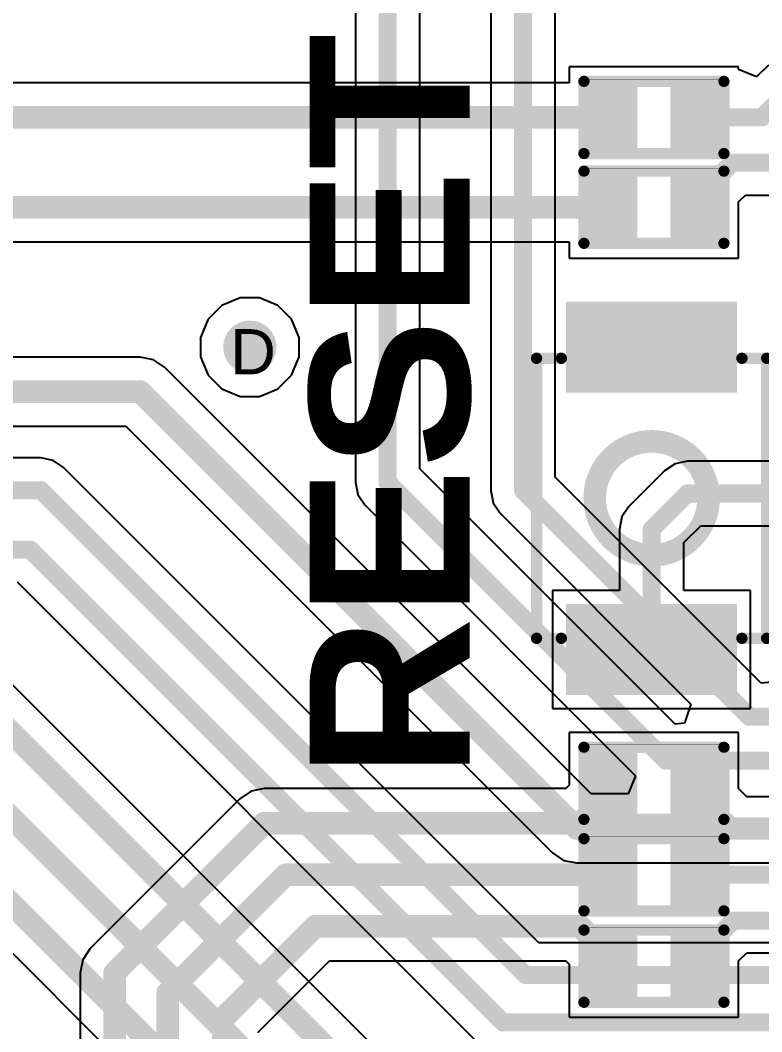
# Model space of a CAD drawing. Header units: inches. Extents: x -11 to 5428, y 0 to 5423.
# Drawn here: x 122.21 to 130.55, y 42.28 to 53.66 of the extents above; entities that cross this region are included whole.
import ezdxf

# ---------------------------------------------------------------- set-up
doc = ezdxf.new("R2010")
doc.units = ezdxf.units.IN
for name, color, linetype in [('Bottom Layer', 5, 'Continuous'), ('Drill Drawing', 1, 'Continuous'), ('GND', 16, 'Continuous'), ('PWR', 76, 'Continuous'), ('Top Layer', 1, 'Continuous'), ('Top Overlay', 2, 'Continuous'), ('Top Paste', 8, 'Continuous'), ('Top Solder', 216, 'Continuous'), ('Via Holes', 16, 'Continuous')]:
    doc.layers.add(name, color=color, linetype=linetype)
doc.styles.add('Arial', font='', dxfattribs={"height": 0.2})
doc.styles.add('Arial_Bold', font='', dxfattribs={"height": 0.2})
doc.styles.get('Arial').set_extended_font_data('Arial')
doc.styles.get('Arial_Bold').set_extended_font_data('Arial', bold=True)

# ---------------------------------------------------------------- blocks, each defined once
blk = doc.blocks.new('R___0402_424')
at = {"layer": 'Top Layer'}
for points in [[(-0.698, -0.318), (-0.698, 0.317), (-0.241, 0.317), (-0.241, -0.318)], [(0.241, -0.318), (0.241, 0.317), (0.699, 0.317), (0.699, -0.318)]]:
    blk.add_hatch(color=1, dxfattribs=at).paths.add_polyline_path(points)
at = {"layer": 'Top Paste'}
for points in [[(-0.698, -0.318), (-0.698, 0.317), (-0.241, 0.317), (-0.241, -0.318)], [(0.241, -0.318), (0.241, 0.317), (0.699, 0.317), (0.699, -0.318)]]:
    blk.add_hatch(color=8, dxfattribs=at).paths.add_polyline_path(points)
at = {"layer": 'Top Solder'}
for points in [[(-0.753, -0.373), (-0.753, 0.372), (-0.186, 0.372), (-0.186, -0.373)], [(0.186, -0.373), (0.186, 0.372), (0.754, 0.372), (0.754, -0.373)]]:
    blk.add_hatch(color=216, dxfattribs=at).paths.add_polyline_path(points)
at = {"layer": 'Top Overlay'}
for points in [[(0.787, 0.406, 0.127, 0.127, 0), (-0.787, 0.406, 0.127, 0.127, 0)], [(-0.787, 0.406, 0.127, 0.127, 0), (-0.787, -0.406, 0.127, 0.127, 0)], [(0.787, 0.406, 0.127, 0.127, 0), (0.787, -0.406, 0.127, 0.127, 0)], [(0.787, -0.406, 0.127, 0.127, 0), (-0.787, -0.406, 0.127, 0.127, 0)], [(0.813, -0.432, 0.00323, 0.00323, 0), (-0.813, -0.432, 0.00323, 0.00323, 0)]]:
    blk.add_lwpolyline(points, format="xyseb", dxfattribs=at)
for points in [[(-0.819, 0.406, 0.0635, 0.0635, 1), (-0.756, 0.406, 0.0635, 0.0635, 1)], [(-0.819, 0.406, 0.0635, 0.0635, 1), (-0.756, 0.406, 0.0635, 0.0635, 1)], [(0.756, 0.406, 0.0635, 0.0635, 1), (0.819, 0.406, 0.0635, 0.0635, 1)], [(0.756, 0.406, 0.0635, 0.0635, 1), (0.819, 0.406, 0.0635, 0.0635, 1)], [(-0.819, -0.406, 0.0635, 0.0635, 1), (-0.756, -0.406, 0.0635, 0.0635, 1)], [(-0.819, -0.406, 0.0635, 0.0635, 1), (-0.756, -0.406, 0.0635, 0.0635, 1)], [(-0.814, -0.432, 0.00161, 0.00161, 1), (-0.812, -0.432, 0.00161, 0.00161, 1)], [(0.756, -0.406, 0.0635, 0.0635, 1), (0.819, -0.406, 0.0635, 0.0635, 1)], [(0.756, -0.406, 0.0635, 0.0635, 1), (0.819, -0.406, 0.0635, 0.0635, 1)], [(0.812, -0.432, 0.00161, 0.00161, 1), (0.814, -0.432, 0.00161, 0.00161, 1)]]:
    blk.add_lwpolyline(points, format="xyseb", close=True, dxfattribs=at)
blk = doc.blocks.new('R___0402_426')
at = {"layer": 'Top Layer'}
for points in [[(-0.698, -0.318), (-0.698, 0.317), (-0.241, 0.317), (-0.241, -0.318)], [(0.241, -0.318), (0.241, 0.317), (0.699, 0.317), (0.699, -0.318)]]:
    blk.add_hatch(color=1, dxfattribs=at).paths.add_polyline_path(points)
at = {"layer": 'Top Paste'}
for points in [[(-0.698, -0.318), (-0.698, 0.317), (-0.241, 0.317), (-0.241, -0.318)], [(0.241, -0.318), (0.241, 0.317), (0.699, 0.317), (0.699, -0.318)]]:
    blk.add_hatch(color=8, dxfattribs=at).paths.add_polyline_path(points)
at = {"layer": 'Top Solder'}
for points in [[(-0.753, -0.373), (-0.753, 0.372), (-0.186, 0.372), (-0.186, -0.373)], [(0.186, -0.373), (0.186, 0.372), (0.754, 0.372), (0.754, -0.373)]]:
    blk.add_hatch(color=216, dxfattribs=at).paths.add_polyline_path(points)
at = {"layer": 'Top Overlay'}
for points in [[(0.787, 0.406, 0.127, 0.127, 0), (-0.787, 0.406, 0.127, 0.127, 0)], [(-0.787, 0.406, 0.127, 0.127, 0), (-0.787, -0.406, 0.127, 0.127, 0)], [(0.787, 0.406, 0.127, 0.127, 0), (0.787, -0.406, 0.127, 0.127, 0)], [(0.787, -0.406, 0.127, 0.127, 0), (-0.787, -0.406, 0.127, 0.127, 0)], [(0.813, -0.432, 0.00323, 0.00323, 0), (-0.813, -0.432, 0.00323, 0.00323, 0)]]:
    blk.add_lwpolyline(points, format="xyseb", dxfattribs=at)
for points in [[(-0.819, 0.406, 0.0635, 0.0635, 1), (-0.756, 0.406, 0.0635, 0.0635, 1)], [(-0.819, 0.406, 0.0635, 0.0635, 1), (-0.756, 0.406, 0.0635, 0.0635, 1)], [(0.756, 0.406, 0.0635, 0.0635, 1), (0.819, 0.406, 0.0635, 0.0635, 1)], [(0.756, 0.406, 0.0635, 0.0635, 1), (0.819, 0.406, 0.0635, 0.0635, 1)], [(-0.819, -0.406, 0.0635, 0.0635, 1), (-0.756, -0.406, 0.0635, 0.0635, 1)], [(-0.819, -0.406, 0.0635, 0.0635, 1), (-0.756, -0.406, 0.0635, 0.0635, 1)], [(-0.814, -0.432, 0.00161, 0.00161, 1), (-0.812, -0.432, 0.00161, 0.00161, 1)], [(0.756, -0.406, 0.0635, 0.0635, 1), (0.819, -0.406, 0.0635, 0.0635, 1)], [(0.756, -0.406, 0.0635, 0.0635, 1), (0.819, -0.406, 0.0635, 0.0635, 1)], [(0.812, -0.432, 0.00161, 0.00161, 1), (0.814, -0.432, 0.00161, 0.00161, 1)]]:
    blk.add_lwpolyline(points, format="xyseb", close=True, dxfattribs=at)
blk = doc.blocks.new('R___0402_428')
at = {"layer": 'Top Layer'}
for points in [[(-0.698, -0.318), (-0.698, 0.317), (-0.241, 0.317), (-0.241, -0.318)], [(0.241, -0.318), (0.241, 0.317), (0.699, 0.317), (0.699, -0.318)]]:
    blk.add_hatch(color=1, dxfattribs=at).paths.add_polyline_path(points)
at = {"layer": 'Top Paste'}
for points in [[(-0.698, -0.318), (-0.698, 0.317), (-0.241, 0.317), (-0.241, -0.318)], [(0.241, -0.318), (0.241, 0.317), (0.699, 0.317), (0.699, -0.318)]]:
    blk.add_hatch(color=8, dxfattribs=at).paths.add_polyline_path(points)
at = {"layer": 'Top Solder'}
for points in [[(-0.753, -0.373), (-0.753, 0.372), (-0.186, 0.372), (-0.186, -0.373)], [(0.186, -0.373), (0.186, 0.372), (0.754, 0.372), (0.754, -0.373)]]:
    blk.add_hatch(color=216, dxfattribs=at).paths.add_polyline_path(points)
at = {"layer": 'Top Overlay'}
for points in [[(0.787, 0.406, 0.127, 0.127, 0), (-0.787, 0.406, 0.127, 0.127, 0)], [(-0.787, 0.406, 0.127, 0.127, 0), (-0.787, -0.406, 0.127, 0.127, 0)], [(0.787, 0.406, 0.127, 0.127, 0), (0.787, -0.406, 0.127, 0.127, 0)], [(0.787, -0.406, 0.127, 0.127, 0), (-0.787, -0.406, 0.127, 0.127, 0)], [(0.813, -0.432, 0.00323, 0.00323, 0), (-0.813, -0.432, 0.00323, 0.00323, 0)]]:
    blk.add_lwpolyline(points, format="xyseb", dxfattribs=at)
for points in [[(-0.819, 0.406, 0.0635, 0.0635, 1), (-0.756, 0.406, 0.0635, 0.0635, 1)], [(-0.819, 0.406, 0.0635, 0.0635, 1), (-0.756, 0.406, 0.0635, 0.0635, 1)], [(0.756, 0.406, 0.0635, 0.0635, 1), (0.819, 0.406, 0.0635, 0.0635, 1)], [(0.756, 0.406, 0.0635, 0.0635, 1), (0.819, 0.406, 0.0635, 0.0635, 1)], [(-0.819, -0.406, 0.0635, 0.0635, 1), (-0.756, -0.406, 0.0635, 0.0635, 1)], [(-0.819, -0.406, 0.0635, 0.0635, 1), (-0.756, -0.406, 0.0635, 0.0635, 1)], [(-0.814, -0.432, 0.00161, 0.00161, 1), (-0.812, -0.432, 0.00161, 0.00161, 1)], [(0.756, -0.406, 0.0635, 0.0635, 1), (0.819, -0.406, 0.0635, 0.0635, 1)], [(0.756, -0.406, 0.0635, 0.0635, 1), (0.819, -0.406, 0.0635, 0.0635, 1)], [(0.812, -0.432, 0.00161, 0.00161, 1), (0.814, -0.432, 0.00161, 0.00161, 1)]]:
    blk.add_lwpolyline(points, format="xyseb", close=True, dxfattribs=at)
blk = doc.blocks.new('R___0402_452')
at = {"layer": 'Top Layer'}
for points in [[(-0.698, -0.318), (-0.698, 0.317), (-0.241, 0.317), (-0.241, -0.318)], [(0.241, -0.318), (0.241, 0.317), (0.699, 0.317), (0.699, -0.318)]]:
    blk.add_hatch(color=1, dxfattribs=at).paths.add_polyline_path(points)
at = {"layer": 'Top Paste'}
for points in [[(-0.698, -0.318), (-0.698, 0.317), (-0.241, 0.317), (-0.241, -0.318)], [(0.241, -0.318), (0.241, 0.317), (0.699, 0.317), (0.699, -0.318)]]:
    blk.add_hatch(color=8, dxfattribs=at).paths.add_polyline_path(points)
at = {"layer": 'Top Solder'}
for points in [[(-0.753, -0.373), (-0.753, 0.372), (-0.186, 0.372), (-0.186, -0.373)], [(0.186, -0.373), (0.186, 0.372), (0.754, 0.372), (0.754, -0.373)]]:
    blk.add_hatch(color=216, dxfattribs=at).paths.add_polyline_path(points)
at = {"layer": 'Top Overlay'}
for points in [[(0.787, 0.406, 0.127, 0.127, 0), (-0.787, 0.406, 0.127, 0.127, 0)], [(-0.787, 0.406, 0.127, 0.127, 0), (-0.787, -0.406, 0.127, 0.127, 0)], [(0.787, 0.406, 0.127, 0.127, 0), (0.787, -0.406, 0.127, 0.127, 0)], [(0.787, -0.406, 0.127, 0.127, 0), (-0.787, -0.406, 0.127, 0.127, 0)], [(0.813, -0.432, 0.00323, 0.00323, 0), (-0.813, -0.432, 0.00323, 0.00323, 0)]]:
    blk.add_lwpolyline(points, format="xyseb", dxfattribs=at)
for points in [[(-0.819, 0.406, 0.0635, 0.0635, 1), (-0.756, 0.406, 0.0635, 0.0635, 1)], [(-0.819, 0.406, 0.0635, 0.0635, 1), (-0.756, 0.406, 0.0635, 0.0635, 1)], [(0.756, 0.406, 0.0635, 0.0635, 1), (0.819, 0.406, 0.0635, 0.0635, 1)], [(0.756, 0.406, 0.0635, 0.0635, 1), (0.819, 0.406, 0.0635, 0.0635, 1)], [(-0.819, -0.406, 0.0635, 0.0635, 1), (-0.756, -0.406, 0.0635, 0.0635, 1)], [(-0.819, -0.406, 0.0635, 0.0635, 1), (-0.756, -0.406, 0.0635, 0.0635, 1)], [(-0.814, -0.432, 0.00161, 0.00161, 1), (-0.812, -0.432, 0.00161, 0.00161, 1)], [(0.756, -0.406, 0.0635, 0.0635, 1), (0.819, -0.406, 0.0635, 0.0635, 1)], [(0.756, -0.406, 0.0635, 0.0635, 1), (0.819, -0.406, 0.0635, 0.0635, 1)], [(0.812, -0.432, 0.00161, 0.00161, 1), (0.814, -0.432, 0.00161, 0.00161, 1)]]:
    blk.add_lwpolyline(points, format="xyseb", close=True, dxfattribs=at)
blk = doc.blocks.new('R___0402_504')
at = {"layer": 'Top Layer'}
for points in [[(-0.698, -0.317), (-0.698, 0.318), (-0.241, 0.318), (-0.241, -0.317)], [(0.241, -0.317), (0.241, 0.318), (0.699, 0.318), (0.699, -0.317)]]:
    blk.add_hatch(color=1, dxfattribs=at).paths.add_polyline_path(points)
at = {"layer": 'Top Paste'}
for points in [[(-0.698, -0.317), (-0.698, 0.318), (-0.241, 0.318), (-0.241, -0.317)], [(0.241, -0.317), (0.241, 0.318), (0.699, 0.318), (0.699, -0.317)]]:
    blk.add_hatch(color=8, dxfattribs=at).paths.add_polyline_path(points)
at = {"layer": 'Top Solder'}
for points in [[(-0.753, -0.372), (-0.753, 0.373), (-0.186, 0.373), (-0.186, -0.372)], [(0.186, -0.372), (0.186, 0.373), (0.754, 0.373), (0.754, -0.372)]]:
    blk.add_hatch(color=216, dxfattribs=at).paths.add_polyline_path(points)
at = {"layer": 'Top Overlay'}
for points in [[(0.787, 0.406, 0.127, 0.127, 0), (-0.787, 0.406, 0.127, 0.127, 0)], [(-0.787, 0.406, 0.127, 0.127, 0), (-0.787, -0.406, 0.127, 0.127, 0)], [(0.787, 0.406, 0.127, 0.127, 0), (0.787, -0.406, 0.127, 0.127, 0)], [(0.787, -0.406, 0.127, 0.127, 0), (-0.787, -0.406, 0.127, 0.127, 0)], [(0.813, -0.432, 0.00323, 0.00323, 0), (-0.813, -0.432, 0.00323, 0.00323, 0)]]:
    blk.add_lwpolyline(points, format="xyseb", dxfattribs=at)
for points in [[(-0.819, 0.406, 0.0635, 0.0635, 1), (-0.756, 0.406, 0.0635, 0.0635, 1)], [(-0.819, 0.406, 0.0635, 0.0635, 1), (-0.756, 0.406, 0.0635, 0.0635, 1)], [(0.756, 0.406, 0.0635, 0.0635, 1), (0.819, 0.406, 0.0635, 0.0635, 1)], [(0.756, 0.406, 0.0635, 0.0635, 1), (0.819, 0.406, 0.0635, 0.0635, 1)], [(-0.819, -0.406, 0.0635, 0.0635, 1), (-0.756, -0.406, 0.0635, 0.0635, 1)], [(-0.819, -0.406, 0.0635, 0.0635, 1), (-0.756, -0.406, 0.0635, 0.0635, 1)], [(-0.814, -0.432, 0.00161, 0.00161, 1), (-0.812, -0.432, 0.00161, 0.00161, 1)], [(0.756, -0.406, 0.0635, 0.0635, 1), (0.819, -0.406, 0.0635, 0.0635, 1)], [(0.756, -0.406, 0.0635, 0.0635, 1), (0.819, -0.406, 0.0635, 0.0635, 1)], [(0.812, -0.432, 0.00161, 0.00161, 1), (0.814, -0.432, 0.00161, 0.00161, 1)]]:
    blk.add_lwpolyline(points, format="xyseb", close=True, dxfattribs=at)
blk = doc.blocks.new('B3U_1000P_512')
at = {"layer": 'Top Layer'}
for points in [[(-2.11, 0.86), (-1.29, 0.86), (-1.29, -0.86), (-2.11, -0.86)], [(1.29, 0.86), (2.11, 0.86), (2.11, -0.86), (1.29, -0.86)]]:
    blk.add_hatch(color=1, dxfattribs=at).paths.add_polyline_path(points)
at = {"layer": 'Top Paste'}
for points in [[(-2.11, 0.86), (-1.29, 0.86), (-1.29, -0.86), (-2.11, -0.86)], [(1.29, 0.86), (2.11, 0.86), (2.11, -0.86), (1.29, -0.86)]]:
    blk.add_hatch(color=8, dxfattribs=at).paths.add_polyline_path(points)
at = {"layer": 'Top Solder'}
for points in [[(-2.212, 0.962), (-1.188, 0.962), (-1.188, -0.962), (-2.212, -0.962)], [(1.188, 0.962), (2.212, 0.962), (2.212, -0.962), (1.188, -0.962)]]:
    blk.add_hatch(color=216, dxfattribs=at).paths.add_polyline_path(points)
at = {"layer": 'Top Overlay'}
for points in [[(-1.575, 1.295, 0.127, 0.127, 0), (1.575, 1.295, 0.127, 0.127, 0)], [(-1.575, 1.295, 0.127, 0.127, 0), (-1.575, 1.016, 0.127, 0.127, 0)], [(1.575, 1.295, 0.127, 0.127, 0), (1.575, 1.016, 0.127, 0.127, 0)], [(-1.575, -1.016, 0.127, 0.127, 0), (-1.575, -1.295, 0.127, 0.127, 0)], [(1.575, -1.016, 0.127, 0.127, 0), (1.575, -1.295, 0.127, 0.127, 0)], [(-1.575, -1.295, 0.127, 0.127, 0), (1.575, -1.295, 0.127, 0.127, 0)]]:
    blk.add_lwpolyline(points, format="xyseb", dxfattribs=at)
for points in [[(-1.607, 1.295, 0.0635, 0.0635, 1), (-1.543, 1.295, 0.0635, 0.0635, 1)], [(-1.607, 1.295, 0.0635, 0.0635, 1), (-1.543, 1.295, 0.0635, 0.0635, 1)], [(1.543, 1.295, 0.0635, 0.0635, 1), (1.607, 1.295, 0.0635, 0.0635, 1)], [(1.543, 1.295, 0.0635, 0.0635, 1), (1.607, 1.295, 0.0635, 0.0635, 1)], [(-1.607, 1.016, 0.0635, 0.0635, 1), (-1.543, 1.016, 0.0635, 0.0635, 1)], [(1.543, 1.016, 0.0635, 0.0635, 1), (1.607, 1.016, 0.0635, 0.0635, 1)], [(0.641, 0, 0.254, 0.254, 1), (-0.641, 0, 0.254, 0.254, 1)], [(-0.705, 0, 0.127, 0.127, 1), (-0.578, 0, 0.127, 0.127, 1)], [(0.578, 0, 0.127, 0.127, 1), (0.705, 0, 0.127, 0.127, 1)], [(-1.607, -1.016, 0.0635, 0.0635, 1), (-1.543, -1.016, 0.0635, 0.0635, 1)], [(1.543, -1.016, 0.0635, 0.0635, 1), (1.607, -1.016, 0.0635, 0.0635, 1)], [(-1.607, -1.295, 0.0635, 0.0635, 1), (-1.543, -1.295, 0.0635, 0.0635, 1)], [(-1.607, -1.295, 0.0635, 0.0635, 1), (-1.543, -1.295, 0.0635, 0.0635, 1)], [(1.543, -1.295, 0.0635, 0.0635, 1), (1.607, -1.295, 0.0635, 0.0635, 1)], [(1.543, -1.295, 0.0635, 0.0635, 1), (1.607, -1.295, 0.0635, 0.0635, 1)]]:
    blk.add_lwpolyline(points, format="xyseb", close=True, dxfattribs=at)

msp = doc.modelspace()

# ---------------------------------------------------------------- hatches: boundary and pattern name
at = {"layer": 'Bottom Layer'}
h = msp.add_hatch(color=5, dxfattribs=at)
edge = h.paths.add_edge_path()
edge.add_arc((124.79, 49.98), 0.3, 0, 360)
at = {"layer": 'GND'}
h = msp.add_hatch(color=16, dxfattribs=at)
edge = h.paths.add_edge_path()
edge.add_arc((124.79, 49.98), 0.3, 0, 360)
at = {"layer": 'PWR'}
h = msp.add_hatch(color=76, dxfattribs=at)
edge = h.paths.add_edge_path()
edge.add_arc((124.79, 49.98), 0.3, 0, 360)
at = {"layer": 'Top Layer'}
h = msp.add_hatch(color=1, dxfattribs=at)
edge = h.paths.add_edge_path()
edge.add_arc((124.79, 49.98), 0.3, 0, 360)
at = {"layer": 'Via Holes'}
h = msp.add_hatch(color=7, dxfattribs=at)
edge = h.paths.add_edge_path()
edge.add_arc((124.79, 49.98), 0.15, 0, 360)

# ---------------------------------------------------------------- linework, layer by layer
at = {"layer": 'Bottom Layer'}
for p, q in [((125.977, 55.179), (125.977, 48.461)), ((126.702, 48.611), (126.702, 55.179)), ((127.502, 55.179), (127.502, 48.368)), ((128.227, 48.518), (128.227, 55.179)), ((123.557, 49.868), (115.584, 49.868)), ((123.705, 49.838), (123.557, 49.868)), ((123.831, 49.754), (123.705, 49.838)), ((128.631, 44.955), (123.831, 49.754)), ((115.584, 49.091), (123.396, 49.091)), ((123.396, 49.091), (128.195, 44.291)), ((122.439, 48.734), (115.328, 48.734)), ((122.578, 48.706), (122.439, 48.734)), ((122.439, 48.734), (122.439, 48.734)), ((122.695, 48.628), (122.578, 48.706)), ((128.043, 43.28), (122.695, 48.628)), ((129.576, 45.738), (126.702, 48.611)), ((130.545, 46.2), (128.227, 48.518)), ((125.977, 48.461), (125.977, 48.461)), ((125.977, 48.461), (126.005, 48.323)), ((127.502, 48.368), (127.502, 48.368)), ((127.502, 48.368), (127.529, 48.229)), ((126.005, 48.323), (126.083, 48.205)), ((126.083, 48.205), (129.13, 45.158)), ((127.529, 48.229), (127.608, 48.111)), ((127.608, 48.111), (129.754, 45.966)), ((122.171, 47.339), (127.382, 42.128)), ((128.544, 39.758), (121.991, 46.311)), ((130.737, 46.218), (130.545, 46.2)), ((129.754, 45.966), (129.681, 45.751)), ((129.681, 45.751), (129.576, 45.738)), ((129.13, 45.158), (129.046, 44.955)), ((129.046, 44.955), (128.631, 44.955)), ((128.195, 44.291), (128.321, 44.207)), ((121.041, 44.239), (127.378, 37.902)), ((128.321, 44.207), (128.47, 44.178)), ((128.47, 44.178), (138.242, 44.178)), ((139.745, 43.28), (128.043, 43.28))]:
    msp.add_line(p, q, dxfattribs=at)
for points in [[(126.34, 48.461, 0.203, 0.203, 0), (126.34, 55.6, 0.203, 0.203, 0)], [(127.864, 48.368, 0.203, 0.203, 0), (127.864, 55.6, 0.203, 0.203, 0)], [(115.189, 49.479, 0.254, 0.254, 0), (123.557, 49.479, 0.254, 0.254, 0)], [(123.557, 49.479, 0.254, 0.254, 0), (128.47, 44.566, 0.254, 0.254, 0)], [(109.89, 48.371, 0.203, 0.203, 0), (122.439, 48.371, 0.203, 0.203, 0)], [(122.439, 48.371, 0.203, 0.203, 0), (127.893, 42.917, 0.203, 0.203, 0)], [(126.34, 48.461, 0.203, 0.203, 0), (129.473, 45.328, 0.203, 0.203, 0)], [(127.864, 48.368, 0.203, 0.203, 0), (130.411, 45.822, 0.203, 0.203, 0)], [(113.03, 47.701, 0.203, 0.203, 0), (122.321, 47.701, 0.203, 0.203, 0)], [(122.321, 47.701, 0.203, 0.203, 0), (127.639, 42.384, 0.203, 0.203, 0)], [(121.716, 46.037, 0.254, 0.254, 0), (128.383, 39.37, 0.254, 0.254, 0)], [(130.411, 45.822, 0.203, 0.203, 0), (137.574, 45.822, 0.203, 0.203, 0)], [(121.483, 45.314, 0.254, 0.254, 0), (128.03, 38.767, 0.254, 0.254, 0)], [(129.473, 45.328, 0.203, 0.203, 0), (137.777, 45.328, 0.203, 0.203, 0)], [(121.201, 44.628, 0.254, 0.254, 0), (127.652, 38.177, 0.254, 0.254, 0)], [(128.47, 44.566, 0.254, 0.254, 0), (138.242, 44.566, 0.254, 0.254, 0)], [(127.893, 42.917, 0.203, 0.203, 0), (159.72, 42.917, 0.203, 0.203, 0)], [(127.639, 42.384, 0.203, 0.203, 0), (160.041, 42.384, 0.203, 0.203, 0)]]:
    msp.add_lwpolyline(points, format="xyseb", dxfattribs=at)
for points in [[(123.493, 49.479, 0.127, 0.127, 1), (123.62, 49.479, 0.127, 0.127, 1)], [(123.493, 49.479, 0.127, 0.127, 1), (123.62, 49.479, 0.127, 0.127, 1)], [(122.388, 48.371, 0.102, 0.102, 1), (122.49, 48.371, 0.102, 0.102, 1)], [(122.388, 48.371, 0.102, 0.102, 1), (122.49, 48.371, 0.102, 0.102, 1)], [(126.289, 48.461, 0.102, 0.102, 1), (126.39, 48.461, 0.102, 0.102, 1)], [(126.289, 48.461, 0.102, 0.102, 1), (126.39, 48.461, 0.102, 0.102, 1)], [(127.814, 48.368, 0.102, 0.102, 1), (127.915, 48.368, 0.102, 0.102, 1)], [(127.814, 48.368, 0.102, 0.102, 1), (127.915, 48.368, 0.102, 0.102, 1)], [(122.271, 47.701, 0.102, 0.102, 1), (122.372, 47.701, 0.102, 0.102, 1)], [(122.271, 47.701, 0.102, 0.102, 1), (122.372, 47.701, 0.102, 0.102, 1)], [(130.36, 45.822, 0.102, 0.102, 1), (130.461, 45.822, 0.102, 0.102, 1)], [(130.36, 45.822, 0.102, 0.102, 1), (130.461, 45.822, 0.102, 0.102, 1)], [(129.422, 45.328, 0.102, 0.102, 1), (129.524, 45.328, 0.102, 0.102, 1)], [(129.422, 45.328, 0.102, 0.102, 1), (129.524, 45.328, 0.102, 0.102, 1)], [(128.406, 44.566, 0.127, 0.127, 1), (128.533, 44.566, 0.127, 0.127, 1)], [(128.406, 44.566, 0.127, 0.127, 1), (128.533, 44.566, 0.127, 0.127, 1)], [(127.842, 42.917, 0.102, 0.102, 1), (127.943, 42.917, 0.102, 0.102, 1)], [(127.842, 42.917, 0.102, 0.102, 1), (127.943, 42.917, 0.102, 0.102, 1)], [(127.588, 42.384, 0.102, 0.102, 1), (127.689, 42.384, 0.102, 0.102, 1)], [(127.588, 42.384, 0.102, 0.102, 1), (127.689, 42.384, 0.102, 0.102, 1)]]:
    msp.add_lwpolyline(points, format="xyseb", close=True, dxfattribs=at)
at = {"layer": 'PWR'}
for p, q in [((124.68, 50.534), (124.476, 50.45)), ((124.9, 50.534), (124.68, 50.534)), ((125.104, 50.45), (124.9, 50.534)), ((124.476, 50.45), (124.321, 50.294)), ((125.26, 50.294), (125.104, 50.45)), ((124.321, 50.294), (124.236, 50.09)), ((125.344, 50.09), (125.26, 50.294)), ((124.236, 50.09), (124.236, 49.87)), ((125.344, 49.87), (125.344, 50.09)), ((124.236, 49.87), (124.321, 49.666)), ((125.26, 49.666), (125.344, 49.87)), ((124.321, 49.666), (124.476, 49.51)), ((125.104, 49.51), (125.26, 49.666)), ((124.476, 49.51), (124.68, 49.426)), ((124.9, 49.426), (125.104, 49.51)), ((124.68, 49.426), (124.9, 49.426))]:
    msp.add_line(p, q, dxfattribs=at)
at = {"layer": 'Top Layer'}
for p, q in [((130.625, 53.153), (130.492, 53.019)), ((130.289, 53.135), (128.384, 53.135)), ((128.384, 53.135), (128.384, 52.952)), ((130.289, 53.104), (130.289, 53.135)), ((130.492, 53.019), (130.289, 53.104)), ((128.384, 52.952), (120.509, 52.952)), ((130.289, 51.613), (130.368, 51.691)), ((130.368, 51.691), (130.759, 51.691)), ((130.289, 50.982), (130.289, 51.613)), ((121.26, 51.165), (128.384, 51.165)), ((128.384, 51.165), (128.384, 50.982)), ((128.384, 50.982), (130.289, 50.982)), ((129.456, 48.59), (129.055, 48.189)), ((129.574, 48.669), (129.456, 48.59)), ((129.713, 48.696), (129.574, 48.669)), ((130.759, 48.696), (129.713, 48.696)), ((129.713, 48.696), (129.713, 48.696)), ((129.055, 48.189), (128.976, 48.071)), ((128.976, 48.071), (128.949, 47.932)), ((128.949, 47.932), (128.949, 47.932)), ((128.949, 47.932), (128.949, 47.244)), ((129.674, 47.782), (129.863, 47.971)), ((129.863, 47.971), (130.759, 47.971)), ((129.674, 47.244), (129.674, 47.782)), ((128.949, 47.244), (128.197, 47.244)), ((128.197, 47.244), (128.197, 45.916)), ((130.425, 47.244), (129.674, 47.244)), ((130.425, 45.916), (130.425, 47.244)), ((128.197, 45.916), (130.425, 45.916)), ((130.289, 45.645), (128.384, 45.645)), ((128.384, 45.645), (128.384, 45.052)), ((130.289, 45.015), (130.289, 45.645)), ((124.804, 44.984), (124.678, 44.9)), ((124.953, 45.014), (124.804, 44.984)), ((128.346, 45.014), (124.953, 45.014)), ((128.384, 45.052), (128.346, 45.014)), ((130.381, 44.923), (130.289, 45.015)), ((124.678, 44.9), (122.994, 43.215)), ((131.353, 44.923), (130.381, 44.923)), ((122.994, 43.215), (122.909, 43.089)), ((130.289, 43.076), (130.381, 43.168)), ((130.381, 43.168), (135.826, 43.168)), ((122.909, 43.089), (122.88, 42.941)), ((124.878, 42.269), (125.686, 43.077)), ((125.686, 43.077), (128.346, 43.077)), ((128.346, 43.077), (128.384, 43.039)), ((128.384, 43.039), (128.384, 42.445)), ((130.289, 42.445), (130.289, 43.076)), ((122.88, 42.941), (122.88, 34.377)), ((128.384, 42.445), (130.289, 42.445))]:
    msp.add_line(p, q, dxfattribs=at)
for points in [[(130.549, 52.564, 0.203, 0.203, 0), (131.179, 53.194, 0.203, 0.203, 0)], [(120.509, 52.564, 0.254, 0.254, 0), (128.867, 52.564, 0.254, 0.254, 0)], [(129.806, 52.564, 0.203, 0.203, 0), (130.549, 52.564, 0.203, 0.203, 0)], [(129.806, 51.643, 0.203, 0.203, 0), (130.218, 52.054, 0.203, 0.203, 0)], [(130.218, 52.054, 0.203, 0.203, 0), (131.179, 52.054, 0.203, 0.203, 0)], [(121.099, 51.554, 0.254, 0.254, 0), (128.867, 51.554, 0.254, 0.254, 0)], [(129.311, 47.932, 0.203, 0.203, 0), (129.713, 48.334, 0.203, 0.203, 0)], [(129.713, 48.334, 0.203, 0.203, 0), (131.331, 48.334, 0.203, 0.203, 0)], [(129.311, 46.58, 0.203, 0.203, 0), (129.311, 47.932, 0.203, 0.203, 0)], [(128.507, 44.625, 0.254, 0.254, 0), (128.867, 44.985, 0.254, 0.254, 0)], [(129.806, 44.985, 0.203, 0.203, 0), (130.231, 44.561, 0.203, 0.203, 0)], [(123.268, 42.941, 0.254, 0.254, 0), (124.953, 44.625, 0.254, 0.254, 0)], [(124.953, 44.625, 0.254, 0.254, 0), (128.507, 44.625, 0.254, 0.254, 0)], [(130.231, 44.561, 0.203, 0.203, 0), (135.391, 44.561, 0.203, 0.203, 0)], [(123.864, 42.718, 0.254, 0.254, 0), (125.192, 44.045, 0.254, 0.254, 0)], [(125.192, 44.045, 0.254, 0.254, 0), (128.867, 44.045, 0.254, 0.254, 0)], [(129.806, 44.045, 0.203, 0.203, 0), (135.612, 44.045, 0.203, 0.203, 0)], [(124.49, 42.43, 0.254, 0.254, 0), (125.525, 43.466, 0.254, 0.254, 0)], [(125.525, 43.466, 0.254, 0.254, 0), (128.507, 43.466, 0.254, 0.254, 0)], [(128.507, 43.466, 0.254, 0.254, 0), (128.867, 43.106, 0.254, 0.254, 0)], [(129.806, 43.106, 0.203, 0.203, 0), (130.231, 43.53, 0.203, 0.203, 0)], [(130.231, 43.53, 0.203, 0.203, 0), (135.826, 43.53, 0.203, 0.203, 0)], [(123.268, 34.216, 0.254, 0.254, 0), (123.268, 42.941, 0.254, 0.254, 0)], [(123.864, 33.957, 0.254, 0.254, 0), (123.864, 42.718, 0.254, 0.254, 0)], [(124.49, 33.759, 0.254, 0.254, 0), (124.49, 42.43, 0.254, 0.254, 0)]]:
    msp.add_lwpolyline(points, format="xyseb", dxfattribs=at)
for points in [[(128.803, 52.564, 0.127, 0.127, 1), (128.93, 52.564, 0.127, 0.127, 1)], [(129.756, 52.564, 0.102, 0.102, 1), (129.857, 52.564, 0.102, 0.102, 1)], [(130.499, 52.564, 0.102, 0.102, 1), (130.6, 52.564, 0.102, 0.102, 1)], [(130.499, 52.564, 0.102, 0.102, 1), (130.6, 52.564, 0.102, 0.102, 1)], [(130.167, 52.054, 0.102, 0.102, 1), (130.268, 52.054, 0.102, 0.102, 1)], [(130.167, 52.054, 0.102, 0.102, 1), (130.268, 52.054, 0.102, 0.102, 1)], [(128.803, 51.554, 0.127, 0.127, 1), (128.93, 51.554, 0.127, 0.127, 1)], [(129.756, 51.643, 0.102, 0.102, 1), (129.857, 51.643, 0.102, 0.102, 1)], [(129.662, 48.334, 0.102, 0.102, 1), (129.764, 48.334, 0.102, 0.102, 1)], [(129.662, 48.334, 0.102, 0.102, 1), (129.764, 48.334, 0.102, 0.102, 1)], [(129.26, 47.932, 0.102, 0.102, 1), (129.362, 47.932, 0.102, 0.102, 1)], [(129.26, 47.932, 0.102, 0.102, 1), (129.362, 47.932, 0.102, 0.102, 1)], [(129.26, 46.58, 0.102, 0.102, 1), (129.362, 46.58, 0.102, 0.102, 1)], [(128.803, 44.985, 0.127, 0.127, 1), (128.93, 44.985, 0.127, 0.127, 1)], [(129.756, 44.985, 0.102, 0.102, 1), (129.857, 44.985, 0.102, 0.102, 1)], [(124.889, 44.625, 0.127, 0.127, 1), (125.016, 44.625, 0.127, 0.127, 1)], [(124.889, 44.625, 0.127, 0.127, 1), (125.016, 44.625, 0.127, 0.127, 1)], [(128.443, 44.625, 0.127, 0.127, 1), (128.57, 44.625, 0.127, 0.127, 1)], [(128.443, 44.625, 0.127, 0.127, 1), (128.57, 44.625, 0.127, 0.127, 1)], [(130.18, 44.561, 0.102, 0.102, 1), (130.282, 44.561, 0.102, 0.102, 1)], [(130.18, 44.561, 0.102, 0.102, 1), (130.282, 44.561, 0.102, 0.102, 1)], [(125.128, 44.045, 0.127, 0.127, 1), (125.255, 44.045, 0.127, 0.127, 1)], [(125.128, 44.045, 0.127, 0.127, 1), (125.255, 44.045, 0.127, 0.127, 1)], [(128.803, 44.045, 0.127, 0.127, 1), (128.93, 44.045, 0.127, 0.127, 1)], [(129.756, 44.045, 0.102, 0.102, 1), (129.857, 44.045, 0.102, 0.102, 1)], [(125.462, 43.466, 0.127, 0.127, 1), (125.589, 43.466, 0.127, 0.127, 1)], [(125.462, 43.466, 0.127, 0.127, 1), (125.589, 43.466, 0.127, 0.127, 1)], [(128.443, 43.466, 0.127, 0.127, 1), (128.57, 43.466, 0.127, 0.127, 1)], [(128.443, 43.466, 0.127, 0.127, 1), (128.57, 43.466, 0.127, 0.127, 1)], [(130.18, 43.53, 0.102, 0.102, 1), (130.282, 43.53, 0.102, 0.102, 1)], [(130.18, 43.53, 0.102, 0.102, 1), (130.282, 43.53, 0.102, 0.102, 1)], [(128.803, 43.106, 0.127, 0.127, 1), (128.93, 43.106, 0.127, 0.127, 1)], [(129.756, 43.106, 0.102, 0.102, 1), (129.857, 43.106, 0.102, 0.102, 1)], [(123.205, 42.941, 0.127, 0.127, 1), (123.332, 42.941, 0.127, 0.127, 1)], [(123.205, 42.941, 0.127, 0.127, 1), (123.332, 42.941, 0.127, 0.127, 1)], [(123.801, 42.718, 0.127, 0.127, 1), (123.928, 42.718, 0.127, 0.127, 1)], [(123.801, 42.718, 0.127, 0.127, 1), (123.928, 42.718, 0.127, 0.127, 1)], [(124.426, 42.43, 0.127, 0.127, 1), (124.553, 42.43, 0.127, 0.127, 1)], [(124.426, 42.43, 0.127, 0.127, 1), (124.553, 42.43, 0.127, 0.127, 1)]]:
    msp.add_lwpolyline(points, format="xyseb", close=True, dxfattribs=at)

# ---------------------------------------------------------------- block references
for name, p, rotation in [('R___0402_504', (129.337, 52.564), 180), ('R___0402_452', (129.337, 51.554), 180), ('B3U_1000P_512', (129.311, 48.28), 90), ('R___0402_424', (129.337, 45.074), 180), ('R___0402_426', (129.337, 44.045), 180), ('R___0402_428', (129.337, 43.017), 180)]:
    msp.add_blockref(name, p, dxfattribs=dict(rotation=rotation))

# ---------------------------------------------------------------- texts
at = {"layer": 'Drill Drawing', "style": 'Arial'}
msp.add_text('D', height=0.508, dxfattribs=at).set_placement((124.57, 49.675))
at = {"layer": 'Top Overlay', "style": 'Arial_Bold'}
msp.add_text('RESET', height=1.8, rotation=90, dxfattribs=at).set_placement((127.262, 45.126))

doc.saveas('drawing.dxf')
